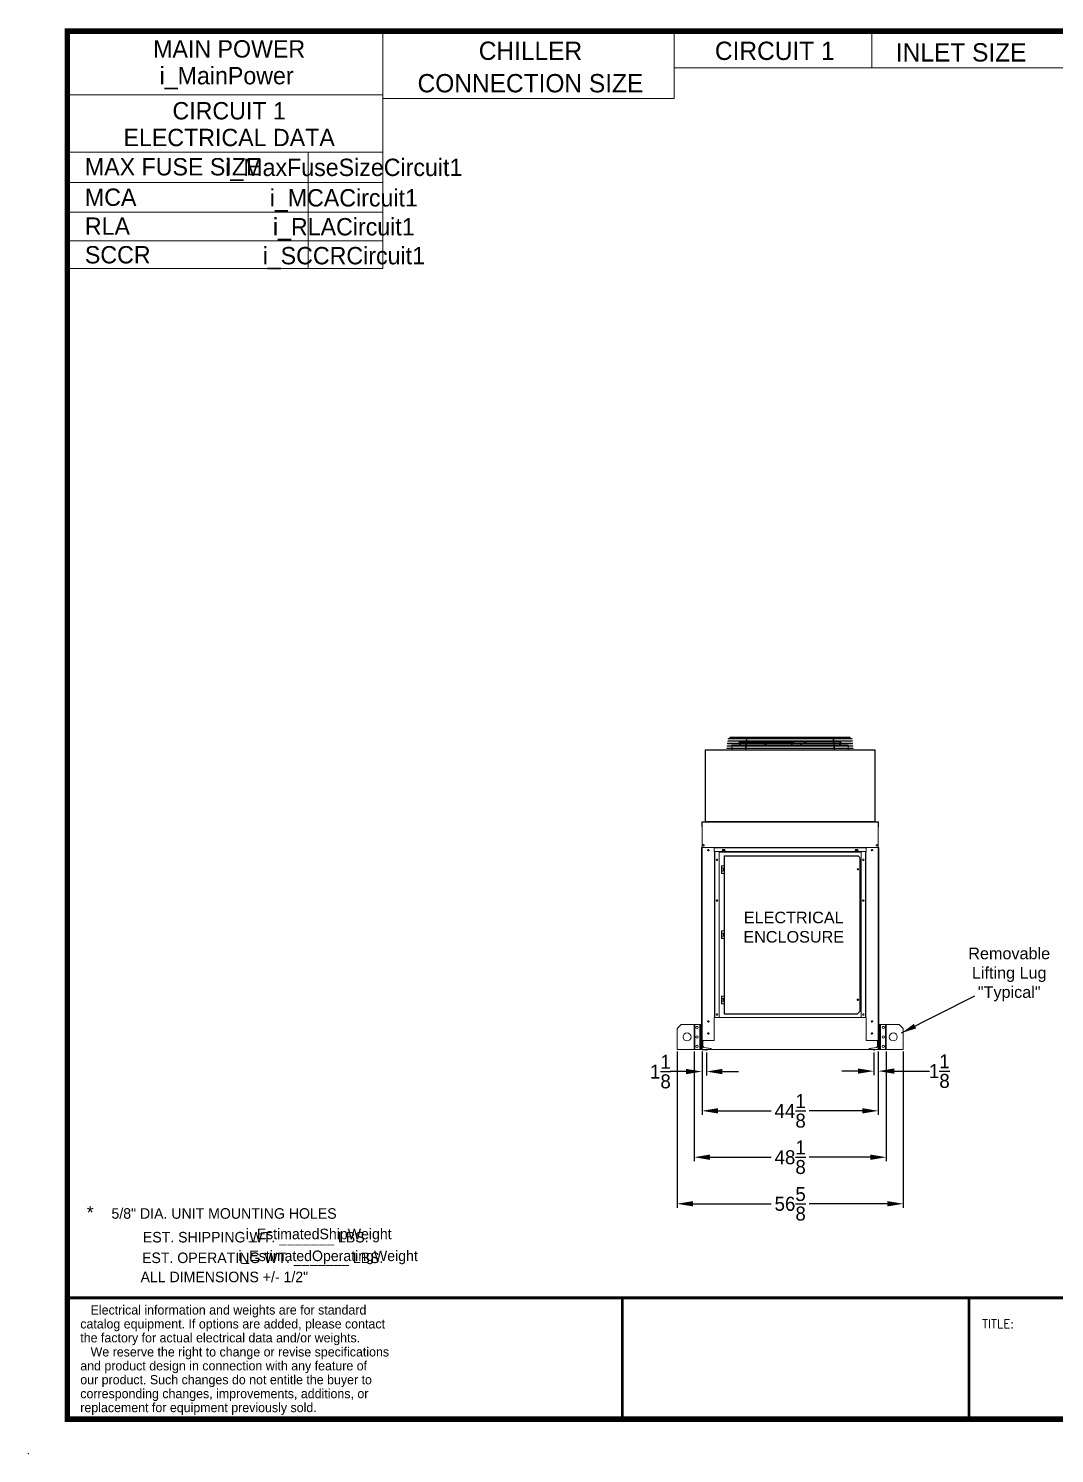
# Model space of a CAD drawing. Header units: inches. Extents: x 1104 to 1677, y 981 to 1342.
# Drawn here: x 1104.5 to 1361.3, y 980.7 to 1337.2 of the extents above; entities that cross this region are included whole.
import ezdxf
from ezdxf.enums import TextEntityAlignment as Align

# ---------------------------------------------------------------- set-up
doc = ezdxf.new("R2010")
doc.units = ezdxf.units.IN
doc.header["$MEASUREMENT"] = 0
doc.header["$PDSIZE"] = -1
doc.layers.get('0').update_dxf_attribs({"color": 1})
doc.styles.add('dimentions', font='ARIAL.TTF')
doc.styles.add('SIMPLEX', font='SIMPLEX')
doc.dimstyles.new('General Dimension', dxfattribs={"dimtxt": 3.5, "dimasz": 4, "dimexe": 1, "dimexo": 0.5, "dimgap": 0.09, "dimtad": 0, "dimtih": 1, "dimtoh": 1, "dimdec": 3, "dimzin": 0, "dimdsep": 46, "dimlunit": 5, "dimtxsty": 'Standard', "dimcen": 0.09, "dimadec": 0, "dimazin": 0, "dimtfac": 1, "dimtdec": 3, "dimtofl": 0, "dimtmove": 0, "dimatfit": 3, "dimfxl": 1, "dimtolj": 1, "dimtzin": 0, "dimarcsym": 0})

# ---------------------------------------------------------------- blocks, each defined once
blk = doc.blocks.new('*D17')
at = {"color": 0, "lineweight": -2}
for p, q in [((1273.04, 1081.26), (1273.04, 1075.23)), ((1274.16, 1080.98), (1274.16, 1075.23)), ((1269.04, 1076.23), (1265.04, 1076.23)), ((1278.16, 1076.23), (1282.16, 1076.23))]:
    blk.add_line(p, q, dxfattribs=at)
at = {"color": 0}
for points in [[(1269.04, 1076.9), (1269.04, 1075.56), (1273.04, 1076.23)], [(1278.16, 1076.9), (1278.16, 1075.56), (1274.16, 1076.23)]]:
    blk.add_solid(points, dxfattribs=at)
at = {"color": 0, "insert": (1262.61, 1076.23), "char_height": 3.5, "attachment_point": 5}
blk.add_mtext('\\A1;1{\\H1.000000x;\\S1/8;}', dxfattribs=at)
blk = doc.blocks.new('*D18')
at = {"color": 0, "lineweight": -2}
for p, q in [((1273.04, 1081.26), (1273.04, 1065.4)), ((1317.16, 1081.26), (1317.16, 1065.4)), ((1277.04, 1066.4), (1290.34, 1066.4)), ((1313.16, 1066.4), (1299.86, 1066.4))]:
    blk.add_line(p, q, dxfattribs=at)
at = {"color": 0}
for points in [[(1277.04, 1067.07), (1277.04, 1065.73), (1273.04, 1066.4)], [(1313.16, 1067.07), (1313.16, 1065.73), (1317.16, 1066.4)]]:
    blk.add_solid(points, dxfattribs=at)
at = {"color": 0, "insert": (1295.1, 1066.4), "char_height": 3.5, "attachment_point": 5}
blk.add_mtext('\\A1;44{\\H1.000000x;\\S1/8;}', dxfattribs=at)
blk = doc.blocks.new('*D19')
at = {"color": 0, "lineweight": -2}
for p, q in [((1316.04, 1080.98), (1316.04, 1075.34)), ((1317.16, 1081.26), (1317.16, 1075.34)), ((1312.04, 1076.34), (1308.04, 1076.34)), ((1321.16, 1076.34), (1330.01, 1076.34))]:
    blk.add_line(p, q, dxfattribs=at)
at = {"color": 0}
for points in [[(1312.04, 1077.01), (1312.04, 1075.68), (1316.04, 1076.34)], [(1321.16, 1077.01), (1321.16, 1075.68), (1317.16, 1076.34)]]:
    blk.add_solid(points, dxfattribs=at)
at = {"color": 0, "insert": (1332.43, 1076.34), "char_height": 3.5, "attachment_point": 5}
blk.add_mtext('\\A1;1{\\H1.000000x;\\S1/8;}', dxfattribs=at)
blk = doc.blocks.new('*D20')
at = {"color": 0, "lineweight": -2}
for p, q in [((1271.04, 1081.26), (1271.04, 1053.8)), ((1319.16, 1081.26), (1319.16, 1053.8)), ((1275.04, 1054.8), (1290.34, 1054.8)), ((1315.16, 1054.8), (1299.86, 1054.8))]:
    blk.add_line(p, q, dxfattribs=at)
at = {"color": 0}
for points in [[(1275.04, 1055.47), (1275.04, 1054.13), (1271.04, 1054.8)], [(1315.16, 1055.47), (1315.16, 1054.13), (1319.16, 1054.8)]]:
    blk.add_solid(points, dxfattribs=at)
at = {"color": 0, "insert": (1295.1, 1054.8), "char_height": 3.5, "attachment_point": 5}
blk.add_mtext('\\A1;48{\\H1.000000x;\\S1/8;}', dxfattribs=at)
blk = doc.blocks.new('*D21')
at = {"color": 0, "lineweight": -2}
for p, q in [((1266.79, 1081.26), (1266.79, 1042.15)), ((1323.41, 1081.26), (1323.41, 1042.15)), ((1270.79, 1043.15), (1290.34, 1043.15)), ((1319.41, 1043.15), (1299.86, 1043.15))]:
    blk.add_line(p, q, dxfattribs=at)
at = {"color": 0}
for points in [[(1270.79, 1043.82), (1270.79, 1042.49), (1266.79, 1043.15)], [(1319.41, 1043.82), (1319.41, 1042.49), (1323.41, 1043.15)]]:
    blk.add_solid(points, dxfattribs=at)
at = {"color": 0, "insert": (1295.1, 1043.15), "char_height": 3.5, "attachment_point": 5}
blk.add_mtext('\\A1;56{\\H1.000000x;\\S5/8;}', dxfattribs=at)

msp = doc.modelspace()

# ---------------------------------------------------------------- linework, layer by layer
at = {"color": 1, "lineweight": 15}
for p, q in [((1193.11747292, 1336.49073864), (1193.11747292, 1277.10243866)), ((1266.04252791, 1327.31174432), (1266.04252791, 1336.49073864)), ((1315.56994857, 1327.31174432), (1315.56994857, 1336.49073864)), ((1408.70130621, 1327.31174432), (1266.04252791, 1327.31174432)), ((1266.04252791, 1327.31174432), (1266.04252791, 1319.67833735)), ((1193.11747292, 1320.59090944), (1114.16245537, 1320.59090944)), ((1193.2460335, 1319.69216326), (1266.04252791, 1319.67833735)), ((1193.11747292, 1306.27335014), (1114.59576823, 1306.27335014)), ((1174.42061588, 1306.27335014), (1174.42061588, 1277.10243866)), ((1114.57349982, 1298.69238613), (1193.11747292, 1298.69238613)), ((1114.39718986, 1291.27375753), (1193.11747292, 1291.27375753)), ((1114.03260211, 1284.0556422), (1193.11747292, 1284.0556422)), ((1114.04485261, 1277.10243866), (1193.11747292, 1277.10243866)), ((1253.06319937, 989.23887864), (1253.06319937, 1019.62341639)), ((1339.87616437, 989.23887864), (1339.87616437, 1019.62341639))]:
    msp.add_line(p, q, dxfattribs=at)
at = {"linetype": 'Continuous', "lineweight": 15}
for p, q in [((1310.60777593, 1158.97576778), (1279.52930871, 1158.97576778)), ((1279.52930871, 1158.87576808), (1310.60777593, 1158.87576808)), ((1310.52517422, 1159.59528531), (1279.61191043, 1159.59528531)), ((1279.61191043, 1159.49528562), (1310.52517422, 1159.49528562)), ((1310.0685428, 1159.92770089), (1280.06854184, 1159.92770089)), ((1280.06854184, 1159.82770119), (1284.39318853, 1159.82770119)), ((1282.79127263, 1158.69076371), (1282.76670566, 1158.60088742)), ((1284.07552862, 1158.69076371), (1282.79127263, 1158.69076371)), ((1290.45871646, 1158.69076371), (1284.20409631, 1158.69076371)), ((1284.39666859, 1159.69971547), (1284.3957405, 1159.69970139)), ((1284.46194037, 1159.82770119), (1305.67514427, 1159.82770119)), ((1290.45871646, 1158.69076371), (1290.49502308, 1158.60088742)), ((1295.76190281, 1158.69076371), (1290.45871646, 1158.69076371)), ((1295.0685423, 1159.82770119), (1295.0685423, 1159.71062734)), ((1295.79820951, 1158.60088742), (1295.76190281, 1158.69076371)), ((1295.76190281, 1158.69076371), (1299.47937081, 1158.69076371)), ((1299.47937081, 1158.69076371), (1305.93298834, 1158.69076371)), ((1305.74041019, 1159.69971547), (1305.74134415, 1159.69970139)), ((1305.74186393, 1159.82770119), (1310.0685428, 1159.82770119)), ((1306.06155602, 1158.69076371), (1307.31690611, 1158.69076371)), ((1273.84988952, 1156.68180089), (1273.80208847, 1156.68180089)), ((1273.80208847, 1138.74815249), (1273.80208847, 1156.68180089)), ((1273.84988952, 1156.65055304), (1273.84988952, 1156.68180089)), ((1273.84988952, 1156.65055304), (1273.84988952, 1138.74815249)), ((1273.89868789, 1156.65055304), (1273.84988952, 1156.65055304)), ((1273.85088919, 1156.73060161), (1273.85088919, 1156.68280056)), ((1273.85088919, 1156.73060161), (1278.00328901, 1156.73060161)), ((1273.85088919, 1156.68280056), (1273.89868789, 1156.68280056)), ((1316.29908789, 1156.69935376), (1273.89868789, 1156.69935376)), ((1273.89868789, 1156.69935376), (1273.89868789, 1156.65055304)), ((1273.89868789, 1138.74815249), (1273.89868789, 1156.65055304)), ((1316.29908789, 1156.65055304), (1273.89868789, 1156.65055304)), ((1278.00328901, 1156.69935376), (1278.00328901, 1156.73060161)), ((1278.00364922, 1156.69935376), (1278.00428868, 1156.73059222)), ((1310.85558342, 1157.11721517), (1279.28150123, 1157.11721517)), ((1279.28150123, 1157.01721547), (1310.85558342, 1157.01721547)), ((1310.77298053, 1157.7367327), (1279.36410411, 1157.7367327)), ((1279.36410411, 1157.63673301), (1310.77298053, 1157.63673301)), ((1310.69037882, 1158.35625024), (1279.44670583, 1158.35625024)), ((1279.44670583, 1158.25625054), (1310.69037882, 1158.25625054)), ((1280.50628868, 1157.90340043), (1284.00129503, 1157.90340043)), ((1284.06705491, 1158.60088742), (1282.76670566, 1158.60088742)), ((1284.12986271, 1157.90340043), (1306.00722193, 1157.90340043)), ((1289.96612279, 1158.60088742), (1284.19562259, 1158.60088742)), ((1295.79820951, 1158.60088742), (1290.49502308, 1158.60088742)), ((1306.13578962, 1157.90340043), (1309.60188889, 1157.90340043)), ((1312.19412891, 1156.69935376), (1312.19348945, 1156.73059222)), ((1316.34688894, 1156.73060161), (1312.19448912, 1156.73060161)), ((1312.19448912, 1156.73060161), (1312.19448912, 1156.69935376)), ((1316.29908789, 1156.65055304), (1316.29908789, 1156.69935376)), ((1316.34688894, 1156.68280056), (1316.29908789, 1156.68280056)), ((1316.29908789, 1138.74815249), (1316.29908789, 1156.65055304)), ((1316.34788861, 1156.65055304), (1316.29908789, 1156.65055304)), ((1316.34688894, 1156.68280056), (1316.34688894, 1156.73060161)), ((1316.39568966, 1156.68180089), (1316.34788861, 1156.68180089)), ((1316.34788861, 1156.65055304), (1316.34788861, 1156.68180089)), ((1316.34788861, 1156.65055304), (1316.34788861, 1138.74815249)), ((1316.39568966, 1138.74815249), (1316.39568966, 1156.68180089)), ((1273.03638937, 1138.6983521), (1272.98858833, 1138.6983521)), ((1272.98858833, 1138.6983521), (1272.98858833, 1137.4971519)), ((1272.98858833, 1137.4971519), (1273.03638937, 1137.4971519)), ((1273.03638937, 1138.6983521), (1273.03638937, 1138.68715159)), ((1273.03638937, 1138.63585171), (1273.03638937, 1138.68715159)), ((1273.03638937, 1138.68715159), (1273.09988944, 1138.68715159)), ((1273.03638937, 1138.63585171), (1273.09888977, 1138.63585171)), ((1273.03638937, 1138.63585171), (1273.03638937, 1132.26285269)), ((1273.03738904, 1138.69935177), (1273.03738904, 1138.74715282)), ((1273.03738904, 1138.74715282), (1273.80108881, 1138.74715282)), ((1273.03738904, 1138.69935177), (1273.09988944, 1138.69935177)), ((1273.09888977, 1138.63585171), (1273.09888977, 1132.26285269)), ((1273.09988944, 1138.63585171), (1273.09888977, 1138.63585171)), ((1273.09988944, 1138.63685138), (1273.09988944, 1138.69935177)), ((1317.09788869, 1138.69935177), (1273.09988944, 1138.69935177)), ((1317.09788869, 1138.63685138), (1273.09988944, 1138.63685138)), ((1273.09988944, 1138.63685138), (1273.09988944, 1138.63585171)), ((1273.09988944, 1138.63585171), (1273.09988944, 1132.26285269)), ((1317.09788869, 1138.63585171), (1273.09988944, 1138.63585171)), ((1273.80108881, 1138.74715282), (1273.80108881, 1138.69935177)), ((1273.84988952, 1138.74815249), (1273.80208847, 1138.74815249)), ((1273.84988952, 1138.74815249), (1273.89868789, 1138.74815249)), ((1273.89768822, 1138.74715282), (1273.89868789, 1138.74715282)), ((1273.89768822, 1138.74715282), (1273.89768822, 1138.69935177)), ((1273.89868789, 1138.74815249), (1273.89868789, 1138.74715282)), ((1316.29908789, 1138.74815249), (1273.89868789, 1138.74815249)), ((1273.89868789, 1138.69935177), (1273.89868789, 1138.74715282)), ((1273.89868789, 1138.74715282), (1316.29908789, 1138.74715282)), ((1273.89868789, 1138.69935177), (1316.29908789, 1138.69935177)), ((1316.29908789, 1138.74715282), (1316.29908789, 1138.74815249)), ((1316.29908789, 1138.74815249), (1316.34788861, 1138.74815249)), ((1316.29908789, 1138.69935177), (1316.29908789, 1138.74715282)), ((1316.34788861, 1138.74815249), (1316.39568966, 1138.74815249)), ((1316.34788861, 1138.69936351), (1316.34788861, 1138.69935177)), ((1316.39668932, 1138.74715282), (1316.39668932, 1138.69935177)), ((1316.39668932, 1138.74715282), (1317.16038909, 1138.74715282)), ((1317.09788869, 1138.69935177), (1317.16038909, 1138.69935177)), ((1317.09788869, 1138.63685138), (1317.09788869, 1138.69935177)), ((1317.16138876, 1138.68715159), (1317.09788869, 1138.68715159)), ((1317.09788869, 1138.63685138), (1317.09788869, 1138.63585171)), ((1317.09888836, 1138.63585171), (1317.09788869, 1138.63585171)), ((1317.09788869, 1138.63585171), (1317.09788869, 1132.26285269)), ((1317.16138876, 1138.63585171), (1317.09888836, 1138.63585171)), ((1317.09888836, 1132.26285269), (1317.09888836, 1138.63585171)), ((1317.16038909, 1138.69935177), (1317.16038909, 1138.74715282)), ((1317.16138876, 1138.6983521), (1317.20918981, 1138.6983521)), ((1317.16138876, 1138.68715159), (1317.16138876, 1138.6983521)), ((1317.16138876, 1138.63585171), (1317.16138876, 1138.68715159)), ((1317.16138876, 1132.26285269), (1317.16138876, 1138.63585171)), ((1317.20918981, 1137.4971519), (1317.16138876, 1137.4971519)), ((1317.20918981, 1137.4971519), (1317.20918981, 1138.6983521)), ((1272.93178791, 1132.26185302), (1272.93178791, 1084.01185318)), ((1272.93178791, 1132.26185302), (1273.03738904, 1132.26185302)), ((1273.03638937, 1132.26285269), (1273.09888977, 1132.26285269)), ((1273.03738904, 1132.26185302), (1273.03738904, 1084.01185318)), ((1273.03738904, 1132.26185302), (1276.08803924, 1132.26185302)), ((1273.09888977, 1132.26285269), (1273.09988944, 1132.26285269)), ((1317.09788869, 1132.26285269), (1273.09988944, 1132.26285269)), ((1273.09988944, 1132.26285269), (1273.09988944, 1132.26185302)), ((1276.08803924, 1132.26185302), (1314.10973889, 1132.26185302)), ((1276.08803924, 1131.26185135), (1276.08803924, 1132.26185302)), ((1314.10973889, 1132.19835295), (1276.08803924, 1132.19835295)), ((1276.16993931, 1131.26185135), (1276.08803924, 1131.26185135)), ((1276.16993931, 1131.26185135), (1276.16993931, 1089.76185225)), ((1276.27553926, 1131.26185135), (1276.16993931, 1131.26185135)), ((1313.92224356, 1131.26185135), (1276.27553457, 1131.26185135)), ((1276.27553926, 1131.26185135), (1276.27553926, 1089.76185225)), ((1276.27653893, 1131.26185135), (1276.27653893, 1089.76185225)), ((1277.2959391, 1131.26185135), (1277.2959391, 1089.76185225)), ((1277.2959391, 1131.12635168), (1312.90183903, 1131.12635168)), ((1278.63013862, 1131.82435258), (1278.25513858, 1131.82435258)), ((1278.25513858, 1131.44935254), (1278.63013862, 1131.44935254)), ((1278.59376219, 1130.21911502), (1278.59376219, 1090.68301476)), ((1278.66946478, 1130.21911502), (1278.66946478, 1090.68301476)), ((1311.94263955, 1131.82435258), (1311.56763951, 1131.82435258)), ((1311.56763951, 1131.44935254), (1311.94263955, 1131.44935254)), ((1312.10262629, 1130.21911502), (1312.54183922, 1129.77990344)), ((1312.90183903, 1131.26185135), (1312.90183903, 1089.76185225)), ((1313.9212392, 1131.26185135), (1313.9212392, 1089.76185225)), ((1313.92223887, 1131.26185135), (1313.92223887, 1089.76185225)), ((1313.92223887, 1131.26185135), (1314.02783882, 1131.26185135)), ((1314.02783882, 1131.26185135), (1314.10973889, 1131.26185135)), ((1314.02783882, 1131.26185135), (1314.02783882, 1089.76185225)), ((1314.10973889, 1131.26185135), (1314.10973889, 1132.26185302)), ((1317.16038909, 1132.26185302), (1314.10973889, 1132.26185302)), ((1317.09788869, 1132.26285269), (1317.09888836, 1132.26285269)), ((1317.09788869, 1132.26285269), (1317.09788869, 1132.26185302)), ((1317.16138876, 1132.26285269), (1317.09888836, 1132.26285269)), ((1317.16038909, 1132.26185302), (1317.16038909, 1084.01185318)), ((1317.26599022, 1132.26185302), (1317.16038909, 1132.26185302)), ((1317.26599022, 1132.26185302), (1317.26599022, 1084.01185318)), ((1277.8687632, 1127.09981388), (1277.8687632, 1127.72981385)), ((1277.8687632, 1127.72981385), (1277.993764, 1127.72981385)), ((1277.993764, 1127.09981388), (1277.8687632, 1127.09981388)), ((1277.8687632, 1126.44856508), (1277.8687632, 1127.07856506)), ((1277.8687632, 1127.07856506), (1277.993764, 1127.07856506)), ((1277.993764, 1127.72981385), (1277.993764, 1127.09981388)), ((1277.993764, 1127.72981385), (1278.59376219, 1127.72981385)), ((1277.993764, 1127.09981388), (1278.59376219, 1127.09981388)), ((1277.993764, 1127.07856506), (1277.993764, 1126.44856508)), ((1277.993764, 1127.07856506), (1278.37376473, 1127.07856506)), ((1278.37376473, 1126.44856508), (1278.37376473, 1127.07856506)), ((1278.37376473, 1127.07856506), (1278.49876552, 1127.07856506)), ((1278.49876552, 1127.07856506), (1278.49876552, 1126.44856508)), ((1312.07308924, 1126.9806018), (1312.01058921, 1126.9806018)), ((1312.01058921, 1126.66810216), (1312.07308924, 1126.66810216)), ((1312.54183922, 1129.44980165), (1312.54183922, 1129.77990344)), ((1277.993764, 1126.44856508), (1277.8687632, 1126.44856508)), ((1277.8687632, 1125.79731394), (1277.8687632, 1126.42731391)), ((1277.8687632, 1126.42731391), (1277.993764, 1126.42731391)), ((1277.993764, 1125.79731394), (1277.8687632, 1125.79731394)), ((1278.37376473, 1126.44856508), (1277.993764, 1126.44856508)), ((1277.993764, 1126.42731391), (1277.993764, 1125.79731394)), ((1277.993764, 1126.42731391), (1278.59376219, 1126.42731391)), ((1277.993764, 1125.79731394), (1278.59376219, 1125.79731394)), ((1278.49876552, 1126.44856508), (1278.37376473, 1126.44856508)), ((1277.8687632, 1110.7873156), (1277.8687632, 1111.41731558)), ((1277.8687632, 1111.41731558), (1277.993764, 1111.41731558)), ((1277.993764, 1110.7873156), (1277.8687632, 1110.7873156)), ((1277.8687632, 1110.13606446), (1277.8687632, 1110.76606443)), ((1277.8687632, 1110.76606443), (1277.993764, 1110.76606443)), ((1277.993764, 1110.13606446), (1277.8687632, 1110.13606446)), ((1277.8687632, 1109.48481566), (1277.8687632, 1110.11481564)), ((1277.8687632, 1110.11481564), (1277.993764, 1110.11481564)), ((1277.993764, 1109.48481566), (1277.8687632, 1109.48481566)), ((1277.993764, 1111.41731558), (1277.993764, 1110.7873156)), ((1277.993764, 1111.41731558), (1278.59376219, 1111.41731558)), ((1277.993764, 1110.7873156), (1278.59376219, 1110.7873156)), ((1277.993764, 1110.76606443), (1277.993764, 1110.13606446)), ((1277.993764, 1110.76606443), (1278.37376473, 1110.76606443)), ((1278.37376473, 1110.13606446), (1277.993764, 1110.13606446)), ((1277.993764, 1110.11481564), (1277.993764, 1109.48481566)), ((1277.993764, 1110.11481564), (1278.59376219, 1110.11481564)), ((1277.993764, 1109.48481566), (1278.59376219, 1109.48481566)), ((1278.37376473, 1110.13606446), (1278.37376473, 1110.76606443)), ((1278.37376473, 1110.76606443), (1278.49876552, 1110.76606443)), ((1278.49876552, 1110.13606446), (1278.37376473, 1110.13606446)), ((1278.49876552, 1110.76606443), (1278.49876552, 1110.13606446)), ((1277.8687632, 1094.47481469), (1277.8687632, 1095.10481495)), ((1277.8687632, 1095.10481495), (1277.993764, 1095.10481495)), ((1277.993764, 1095.10481495), (1277.993764, 1094.47481469)), ((1277.993764, 1095.10481495), (1278.59376219, 1095.10481495)), ((1277.993764, 1094.47481469), (1277.8687632, 1094.47481469)), ((1277.8687632, 1093.82356472), (1277.8687632, 1094.45356469)), ((1277.8687632, 1094.45356469), (1277.993764, 1094.45356469)), ((1277.993764, 1093.82356472), (1277.8687632, 1093.82356472)), ((1277.8687632, 1093.17231475), (1277.8687632, 1093.80231472)), ((1277.8687632, 1093.80231472), (1277.993764, 1093.80231472)), ((1277.993764, 1093.17231475), (1277.8687632, 1093.17231475)), ((1277.993764, 1094.47481469), (1278.59376219, 1094.47481469)), ((1277.993764, 1094.45356469), (1277.993764, 1093.82356472)), ((1277.993764, 1094.45356469), (1278.37376473, 1094.45356469)), ((1278.37376473, 1093.82356472), (1277.993764, 1093.82356472)), ((1277.993764, 1093.80231472), (1277.993764, 1093.17231475)), ((1277.993764, 1093.80231472), (1278.59376219, 1093.80231472)), ((1277.993764, 1093.17231475), (1278.59376219, 1093.17231475)), ((1278.37376473, 1093.82356472), (1278.37376473, 1094.45356469)), ((1278.37376473, 1094.45356469), (1278.49876552, 1094.45356469)), ((1278.49876552, 1093.82356472), (1278.37376473, 1093.82356472)), ((1278.49876552, 1094.45356469), (1278.49876552, 1093.82356472)), ((1312.54183922, 1091.24380162), (1311.98105227, 1090.68301476)), ((1312.07308924, 1094.35560173), (1312.01058921, 1094.35560173)), ((1312.01058921, 1094.04310179), (1312.07308924, 1094.04310179)), ((1267.78638879, 1088.01185284), (1266.78638947, 1087.01185234)), ((1267.78638879, 1088.01185284), (1271.03638837, 1088.01185284)), ((1271.03638837, 1088.01185284), (1271.03638837, 1081.76185293)), ((1271.03638837, 1088.01185284), (1271.22388956, 1088.01185284)), ((1271.22388956, 1088.01185284), (1271.22388956, 1081.76185293)), ((1271.22388956, 1088.01185284), (1272.47388814, 1088.01185284)), ((1272.47388814, 1088.01185284), (1272.47388814, 1081.76185293)), ((1272.47388814, 1088.01185284), (1272.66138933, 1088.01185284)), ((1272.66138933, 1088.01185284), (1272.66138933, 1081.76185293)), ((1272.66138933, 1088.01185284), (1272.84888818, 1088.01185284)), ((1272.84888818, 1088.01185284), (1272.84888818, 1081.76185293)), ((1272.84888818, 1088.01185284), (1272.93178791, 1088.01185284)), ((1276.08803924, 1084.01185318), (1276.08803924, 1089.76185225)), ((1276.08803924, 1089.76185225), (1276.16993931, 1089.76185225)), ((1276.16993931, 1089.76185225), (1276.27553926, 1089.76185225)), ((1313.92224356, 1089.76185225), (1276.27553457, 1089.76185225)), ((1314.02783882, 1089.76185225), (1313.92223887, 1089.76185225)), ((1314.10973889, 1089.76185225), (1314.02783882, 1089.76185225)), ((1314.10973889, 1084.01185318), (1314.10973889, 1089.76185225)), ((1317.34888995, 1088.01185284), (1317.26599022, 1088.01185284)), ((1317.34888995, 1081.76185293), (1317.34888995, 1088.01185284)), ((1317.5363888, 1088.01185284), (1317.34888995, 1088.01185284)), ((1317.5363888, 1081.76185293), (1317.5363888, 1088.01185284)), ((1317.72388999, 1088.01185284), (1317.5363888, 1088.01185284)), ((1317.72388999, 1081.76185293), (1317.72388999, 1088.01185284)), ((1318.97388857, 1088.01185284), (1317.72388999, 1088.01185284)), ((1318.97388857, 1081.76185293), (1318.97388857, 1088.01185284)), ((1319.16138976, 1088.01185284), (1318.97388857, 1088.01185284)), ((1319.16138976, 1081.76185293), (1319.16138976, 1088.01185284)), ((1322.41138934, 1088.01185284), (1319.16138976, 1088.01185284)), ((1322.41138934, 1088.01185284), (1323.41138866, 1087.01185234)), ((1266.78638947, 1081.76185293), (1266.78638947, 1087.01185234)), ((1272.93178791, 1084.01185318), (1273.03738904, 1084.01185318)), ((1273.03638937, 1084.01185318), (1273.03638937, 1081.76185293)), ((1273.03738904, 1084.01185318), (1276.08803924, 1084.01185318)), ((1273.25638918, 1082.59294349), (1273.25638918, 1084.01185318)), ((1273.25638918, 1082.59294349), (1273.25638918, 1084.01185318)), ((1317.16038909, 1084.01185318), (1314.10973889, 1084.01185318)), ((1316.94138895, 1084.01185318), (1316.94138895, 1082.59294349)), ((1316.94138895, 1084.01185318), (1316.94138895, 1082.59294349)), ((1317.26599022, 1084.01185318), (1317.16038909, 1084.01185318)), ((1317.16138876, 1081.76185293), (1317.16138876, 1084.01185318)), ((1323.41138866, 1081.76185293), (1323.41138866, 1087.01185234)), ((1271.03638837, 1081.76185293), (1266.78638947, 1081.76185293)), ((1271.03638837, 1081.76185293), (1271.22388956, 1081.76185293)), ((1271.22388956, 1081.76185293), (1272.47388814, 1081.76185293)), ((1272.47388814, 1081.76185293), (1272.66138933, 1081.76185293)), ((1272.66138933, 1081.76185293), (1272.84888818, 1081.76185293)), ((1272.84888818, 1081.76185293), (1273.03638937, 1081.76185293)), ((1273.03638937, 1081.76185293), (1275.29638865, 1081.76185293)), ((1273.52377702, 1082.27729701), (1273.25638918, 1082.59294349)), ((1275.18776271, 1081.99994533), (1273.52377702, 1082.27729701)), ((1275.29638865, 1081.98184101), (1273.52377702, 1082.27729701)), ((1275.29638865, 1081.76185293), (1275.29638865, 1081.98184101)), ((1275.29638865, 1081.76185293), (1275.29638865, 1081.87171556)), ((1314.90138948, 1081.76185293), (1275.29638865, 1081.76185293)), ((1316.67400111, 1082.27729701), (1314.90138948, 1081.98184101)), ((1314.90138948, 1081.98184101), (1314.90138948, 1081.76185293)), ((1314.90138948, 1081.87171556), (1314.90138948, 1081.76185293)), ((1314.90138948, 1081.76185293), (1317.16138876, 1081.76185293)), ((1316.67400111, 1082.27729701), (1315.01001542, 1081.99994533)), ((1316.94138895, 1082.59294349), (1316.67400111, 1082.27729701)), ((1317.34888995, 1081.76185293), (1317.16138876, 1081.76185293)), ((1317.5363888, 1081.76185293), (1317.34888995, 1081.76185293)), ((1317.72388999, 1081.76185293), (1317.5363888, 1081.76185293)), ((1318.97388857, 1081.76185293), (1317.72388999, 1081.76185293)), ((1319.16138976, 1081.76185293), (1318.97388857, 1081.76185293)), ((1319.16138976, 1081.76185293), (1323.41138866, 1081.76185293))]:
    msp.add_line(p, q, dxfattribs=at)
for p, q in [((1278.59376219, 1130.21911502), (1312.10262629, 1130.21911502)), ((1312.54183922, 1129.44980165), (1312.54183922, 1091.24380162)), ((1341.19605866, 1095.05869797), (1322.90301082, 1085.82438371)), ((1278.59376219, 1090.68301476), (1311.98105227, 1090.68301476)), ((1273.03638937, 1081.76185293), (1274.16138937, 1081.76185293)), ((1274.16138937, 1081.76185293), (1274.16138937, 1081.4787321)), ((1316.03638876, 1081.76185293), (1316.03638876, 1081.4787321))]:
    msp.add_line(p, q)
at = {"color": 1, "const_width": 1.38900744}
msp.add_lwpolyline([(1114.16245537, 989.23887864), (1669.76543137, 989.23887864), (1669.76543137, 1336.49073864), (1114.16245537, 1336.49073864), (1114.16245537, 989.23887864)], dxfattribs=at)
at = {"linetype": 'Continuous', "lineweight": 15, "flags": 128}
for points in [[(1282.33034452, 1158.5160517), (1282.33926175, 1158.53961196), (1282.36618943, 1158.57788096), (1282.40699984, 1158.61128303), (1282.46108285, 1158.63932068), (1282.52763002, 1158.66157151), (1282.60564757, 1158.67770701), (1282.69396805, 1158.6874878), (1282.79127263, 1158.69076371)], [(1289.34622363, 1158.35625024), (1289.4408548, 1158.40165302), (1289.55159507, 1158.45083859), (1289.66476821, 1158.49705331), (1289.77868231, 1158.53961196), (1289.8916337, 1158.57788096), (1290.00193515, 1158.61128303), (1290.10793725, 1158.63932068), (1290.20805575, 1158.66157151), (1290.30079407, 1158.67770701), (1290.38476592, 1158.6874878), (1290.45871646, 1158.69076371)], [(1295.76190281, 1158.69076371), (1295.82472639, 1158.6874878), (1295.87548405, 1158.67770701), (1295.91341704, 1158.66157151), (1295.93795835, 1158.63932068), (1295.94471366, 1158.62693981)], [(1307.73718691, 1158.35625024), (1307.76344815, 1158.40165302), (1307.77972679, 1158.45083859), (1307.78155834, 1158.49705331), (1307.76891699, 1158.53961196), (1307.7419893, 1158.57788096), (1307.7011789, 1158.61128303), (1307.64709589, 1158.63932068), (1307.58054754, 1158.66157151), (1307.50253116, 1158.67770701), (1307.41420952, 1158.6874878), (1307.31690611, 1158.69076371)], [(1282.76670566, 1158.60088742), (1282.66940108, 1158.59761151), (1282.58108061, 1158.58783071), (1282.50306305, 1158.57169053), (1282.43651588, 1158.54943969), (1282.38243287, 1158.52140204), (1282.34162247, 1158.48799997), (1282.31469478, 1158.44973567), (1282.30205226, 1158.40717232), (1282.30388498, 1158.3609576), (1282.30484593, 1158.35625024)], [(1290.49502308, 1158.60088742), (1290.42107254, 1158.59761151), (1290.33710069, 1158.58783071), (1290.24436237, 1158.57169053), (1290.14424388, 1158.54943969), (1290.03824177, 1158.52140204), (1289.92794061, 1158.48799997), (1289.81498893, 1158.44973567), (1289.70107483, 1158.40717232), (1289.58790228, 1158.3609576), (1289.57689771, 1158.35625024)], [(1295.88550025, 1158.35625024), (1295.89048458, 1158.3609576), (1295.93427339, 1158.40717232), (1295.96490151, 1158.44973567), (1295.98191112, 1158.48799997), (1295.98504792, 1158.52140204), (1295.97426504, 1158.54943969), (1295.94972374, 1158.57169053), (1295.91179075, 1158.58783071), (1295.86103308, 1158.59761151), (1295.79820951, 1158.60088742)]]:
    msp.add_lwpolyline(points, dxfattribs=at)
at = {"color": 1, "lineweight": 15, "const_width": 0.69450372}
for points in [[(1253.88433145, 1019.62341639), (1114.16245537, 1019.62341639)], [(1669.76543137, 1019.62341639), (1253.06319937, 1019.62341639), (1253.06319937, 989.23887864)], [(1339.87616437, 1019.62341639), (1339.87616437, 989.23887864)]]:
    msp.add_lwpolyline(points, dxfattribs=at)
at = {"linetype": 'Continuous', "lineweight": 15}
for centre, radius in [((1273.41138906, 1132.82435252), 0.1875), ((1274.61928906, 1131.63685252), 0.1875), ((1278.61928906, 1131.63685252), 0.1875), ((1311.57848906, 1131.63685252), 0.1875), ((1315.57848906, 1131.63685252), 0.1875), ((1316.78638906, 1132.82435252), 0.1875), ((1276.79593906, 1129.19935252), 0.1875), ((1312.04183921, 1126.82435166), 0.15625), ((1313.40183906, 1129.19935252), 0.1875), ((1276.79593906, 1119.01185252), 0.1875), ((1313.40183906, 1119.01185252), 0.1875), ((1312.04183921, 1094.19935166), 0.15625), ((1271.78638906, 1087.26185252), 0.28125), ((1274.61928906, 1088.76185252), 0.1875), ((1276.79593906, 1090.51185252), 0.1875), ((1313.40183906, 1090.51185252), 0.1875), ((1315.57848906, 1088.76185252), 0.1875), ((1318.41138906, 1087.26185252), 0.28125), ((1269.28638906, 1084.88685252), 1), ((1271.78638906, 1084.88685252), 0.28125), ((1274.61928906, 1085.76185252), 0.1875), ((1315.57848906, 1085.76185252), 0.1875), ((1318.41138906, 1084.88685252), 0.28125), ((1320.91138906, 1084.88685252), 1), ((1271.78638906, 1082.51185252), 0.28125), ((1318.41138906, 1082.51185252), 0.28125)]:
    msp.add_circle(centre, radius, dxfattribs=at)
for centre, radius, start, end in [((1279.52930863, 1158.92576653), 0.05, 90, 270), ((1279.61191096, 1159.54528397), 0.05, 90, 270), ((1280.0685423, 1159.87770252), 0.05, 90, 270), ((1284.37729883, 1159.76357309), 0.06673068, 286.8739841699, 73.9454134525), ((1299.52430308, 1156.2507008), 2.44047658, 91.0549476744, 120.3719177952), ((1305.75978771, 1159.76357236), 0.06673224, 106.0569467021, 253.1194537808), ((1310.0685423, 1159.87770252), 0.05, 270, 90), ((1310.52517364, 1159.54528397), 0.05, 270, 90), ((1310.60777597, 1158.92576653), 0.05, 270, 90), ((1273.85088906, 1156.68180252), 0.0488, 90, 180.0000000401), ((1273.85088906, 1156.68180252), 0.001, 90, 179.9999999739), ((1273.89868906, 1156.63400252), 0.0488, 90, 160.1755530666), ((1278.00328906, 1156.68180251), 0.04880001, 88.825824043, 90), ((1278.00328906, 1156.68180251), 0.04880001, 21.0775469691, 88.825824043), ((1279.28150166, 1157.06721422), 0.05, 90, 270), ((1279.36410398, 1157.68673166), 0.05, 90, 270), ((1279.44670631, 1158.30624909), 0.05, 90, 270), ((1286.70951398, 1161.40060158), 5.372241, 215.8239019925, 220.6152451981), ((1306.69663318, 1123.75419382), 38.70835604, 116.9586975147, 118.0889178621), ((1306.94586021, 1123.25453048), 39.17015513, 116.6732139976, 117.8009536461), ((1283.57668324, 1175.41583423), 21.04508263, 303.6809049879, 305.3757798783), ((1306.03978918, 1146.03029168), 14.55944393, 122.8886922986, 125.3639700154), ((1303.19982762, 1161.63191742), 5.59668024, 318.2254296482, 322.9037908418), ((1303.39498123, 1161.40350226), 5.37692544, 319.3868431537, 324.1740096558), ((1307.6594316, 1158.38929695), 0.14764703, 347.0663587866, 14.4622840763), ((1310.69037829, 1158.30624909), 0.05, 270, 90), ((1310.77298062, 1157.68673166), 0.05, 270, 90), ((1310.85558294, 1157.06721422), 0.05, 270, 90), ((1312.19448906, 1156.68180251), 0.0488, 91.174175957, 158.9224530309), ((1312.19448906, 1156.68180251), 0.04880001, 90, 91.174175957), ((1316.29908906, 1156.63400252), 0.0488, 19.8244469334, 90), ((1316.34688906, 1156.68180252), 0.0488, 359.9999999599, 90), ((1316.34688906, 1156.68180252), 0.001, 0, 90), ((1273.03738906, 1138.69835252), 0.0488, 90, 180), ((1273.03738906, 1137.49715252), 0.0488, 180, 268.8258239722), ((1273.03738906, 1138.69835252), 0.001, 90, 180), ((1273.80108906, 1138.74815252), 0.001, 270, 359.9999999984), ((1273.80108906, 1138.74815252), 0.0488, 270, 359.9999999998), ((1273.84888906, 1138.74815252), 0.0488, 270, 0), ((1316.34888906, 1138.74815252), 0.0488, 180, 270), ((1316.39668906, 1138.74815252), 0.0488, 180, 270), ((1316.39668906, 1138.74815252), 0.001, 180, 270), ((1317.16038906, 1138.69835252), 0.0488, 0, 90), ((1317.16038906, 1138.69835252), 0.001, 0, 90), ((1317.16038906, 1137.49715252), 0.0488, 271.1741760278, 0), ((1273.41138906, 1132.81215252), 0.1875, 1.8623733244, 178.1376973134), ((1278.25513906, 1131.63685252), 0.1875, 90, 270), ((1278.63013906, 1131.63685252), 0.1875, 270, 90), ((1311.56763906, 1131.63685252), 0.1875, 90, 270), ((1311.94263906, 1131.63685252), 0.1875, 270, 90), ((1316.78638906, 1132.81215252), 0.1875, 1.8686977111, 178.1314478296), ((1312.07308921, 1126.82435166), 0.15625, 270, 90), ((1312.01058921, 1094.19935166), 0.15625, 90, 270), ((1312.07308921, 1094.19935166), 0.15625, 270, 90), ((1273.57638906, 1082.59294233), 0.32, 179.9999999998, 260.537), ((1275.16638906, 1081.87171491), 0.13, 0, 80.537), ((1315.03138906, 1081.87171491), 0.13, 99.463, 179.9999999998), ((1316.62138906, 1082.59294233), 0.32, 279.463, 0)]:
    msp.add_arc(centre, radius, start, end, dxfattribs=at)
for points in [[(1284.09297002, 1158.87576808), (1284.04398979, 1158.35625024)], [(1284.15137905, 1159.49528562), (1284.10239882, 1158.97576778)], [(1284.17255747, 1158.35625024), (1284.22153771, 1158.87576808)], [(1284.23096651, 1158.97576778), (1284.27994674, 1159.49528562)], [(1284.46194037, 1159.82770119), (1284.3957405, 1159.82770119)], [(1284.3957405, 1159.69970139), (1295.03277653, 1159.69970139)], [(1295.03277653, 1159.69970139), (1295.03307024, 1159.69970139)], [(1295.10394336, 1159.69970139), (1295.10398982, 1159.69970139)], [(1295.10398982, 1159.69970139), (1305.74134415, 1159.69970139)], [(1305.74134415, 1159.82770119), (1305.67514427, 1159.82770119)], [(1305.85713791, 1159.49528562), (1305.90611814, 1158.97576778)], [(1305.91554694, 1158.87576808), (1305.96452717, 1158.35625024)], [(1306.03468583, 1158.97576778), (1305.98570559, 1159.49528562)], [(1306.09309486, 1158.35625024), (1306.04411463, 1158.87576808)], [(1280.50628868, 1157.90340043), (1280.50628868, 1157.7367327)], [(1280.50628868, 1157.63673301), (1280.50628868, 1157.11721517)], [(1280.50628868, 1157.01721547), (1280.50628868, 1156.69935376)], [(1282.33034452, 1158.5160517), (1282.30577872, 1158.42617071)], [(1283.9177441, 1157.01721547), (1283.88777634, 1156.69935376)], [(1283.97615313, 1157.63673301), (1283.9271729, 1157.11721517)], [(1284.03456216, 1158.25625054), (1283.98558075, 1157.7367327)], [(1284.01634403, 1156.69935376), (1284.04631179, 1157.01721547)], [(1284.05574058, 1157.11721517), (1284.10472082, 1157.63673301)], [(1284.11414844, 1157.7367327), (1284.16312985, 1158.25625054)], [(1295.98102043, 1158.53705882), (1295.94471366, 1158.62693981)], [(1305.9739548, 1158.25625054), (1306.0229362, 1157.7367327)], [(1306.03236383, 1157.63673301), (1306.08134406, 1157.11721517)], [(1306.09077286, 1157.01721547), (1306.12074062, 1156.69935376)], [(1306.15150389, 1157.7367327), (1306.10252248, 1158.25625054)], [(1306.20991175, 1157.11721517), (1306.16093152, 1157.63673301)], [(1306.24930831, 1156.69935376), (1306.21934055, 1157.01721547)], [(1307.80240002, 1158.42617071), (1307.77783305, 1158.5160517)], [(1309.60188889, 1157.7367327), (1309.60188889, 1157.90340043)], [(1309.60188889, 1157.11721517), (1309.60188889, 1157.63673301)], [(1309.60188889, 1156.69935376), (1309.60188889, 1157.01721547)], [(1278.02626496, 1127.09981388), (1278.02626496, 1127.07856506)], [(1278.34126377, 1127.07856506), (1278.34126377, 1127.09981388)], [(1278.02626496, 1126.44856508), (1278.02626496, 1126.42731391)], [(1278.34126377, 1126.42731391), (1278.34126377, 1126.44856508)], [(1278.02626496, 1110.7873156), (1278.02626496, 1110.76606443)], [(1278.02626496, 1110.13606446), (1278.02626496, 1110.11481564)], [(1278.34126377, 1110.76606443), (1278.34126377, 1110.7873156)], [(1278.34126377, 1110.11481564), (1278.34126377, 1110.13606446)], [(1278.02626496, 1094.47481469), (1278.02626496, 1094.45356469)], [(1278.02626496, 1093.82356472), (1278.02626496, 1093.80231472)], [(1278.34126377, 1094.45356469), (1278.34126377, 1094.47481469)], [(1278.34126377, 1093.80231472), (1278.34126377, 1093.82356472)]]:
    msp.add_open_spline(points, degree=1, dxfattribs=at)
for points, knots in [([(1284.3957405, 1159.82770119), (1284.38536304, 1159.82719328), (1284.35891447, 1159.82589881), (1284.31755093, 1159.8130556), (1284.27429932, 1159.78794665), (1284.235977, 1159.75240892), (1284.20345469, 1159.70743449), (1284.17874433, 1159.65491207), (1284.16633928, 1159.61484036), (1284.16308213, 1159.5952947), (1284.16308057, 1159.59528531)], [0, 0, 0, 0, 0.0939180409, 0.239364784, 0.3851785304, 0.5339460311, 0.6866271428, 0.8424317945, 0.9999243302, 1, 1, 1, 1]), ([(1284.29586517, 1159.59528531), (1284.29690441, 1159.5993993), (1284.30162449, 1159.61808441), (1284.3164728, 1159.6454411), (1284.33823137, 1159.67397097), (1284.36195223, 1159.69174974), (1284.38084634, 1159.6988547), (1284.39183426, 1159.69947933), (1284.3957405, 1159.69970139)], [0, 0, 0, 0, 0.05797861881, 0.26333051692, 0.46712079199, 0.67168450264, 0.88328282195, 1, 1, 1, 1]), ([(1295.0685423, 1159.71062734), (1295.06852467, 1159.71061952), (1295.06227137, 1159.70784614), (1295.05160379, 1159.70295911), (1295.03950778, 1159.69999985), (1295.03439615, 1159.6997732), (1295.03277653, 1159.69970139)], [0, 0, 0, 0, 0.0013990882, 0.4960730625, 0.8403302153, 1, 1, 1, 1]), ([(1295.0685423, 1159.71062734), (1295.07023696, 1159.70983059), (1295.07699538, 1159.70665308), (1295.08805225, 1159.70236197), (1295.09874323, 1159.69959151), (1295.10290229, 1159.69996195), (1295.10398149, 1159.70005808)], [0, 0, 0, 0, 0.1355101204, 0.5404244365, 0.8807479933, 1, 1, 1, 1]), ([(1305.97338808, 1159.59528531), (1305.96941, 1159.61260537), (1305.96075021, 1159.65030899), (1305.93626321, 1159.70273375), (1305.90289879, 1159.75080939), (1305.86175425, 1159.78908457), (1305.81504015, 1159.81527841), (1305.77372807, 1159.82649024), (1305.74908986, 1159.82741155), (1305.74134415, 1159.82770119)], [0, 0, 0, 0, 0.1362878547, 0.2966817589, 0.457952812, 0.6187487446, 0.7767443341, 0.9298133305, 1, 1, 1, 1]), ([(1305.74134415, 1159.69970139), (1305.74469397, 1159.69953559), (1305.75536738, 1159.69900733), (1305.77367439, 1159.69255385), (1305.79791946, 1159.67495306), (1305.82019256, 1159.64625047), (1305.83549533, 1159.61811653), (1305.84022307, 1159.59928658), (1305.84122769, 1159.59528531)], [0, 0, 0, 0, 0.10009791206, 0.31893796027, 0.51977026539, 0.73474567256, 0.94363490224, 1, 1, 1, 1])]:
    msp.add_open_spline(points, degree=3, knots=knots, dxfattribs=at)
at = {"color": 1, "lineweight": 15}
msp.add_point((1104.45119596, 980.67395637), dxfattribs=at)
msp.add_solid([(1326.62981143, 1087.03574456), (1322.97666623, 1085.87823424), (1326.05693537, 1088.15798029)])

# ---------------------------------------------------------------- texts
for s, height, p in [('MAIN POWER', 4.34064825, (1154.67469137, 1329.91125756)), ('CHILLER', 4.581795375, (1230.08905197, 1329.32713306)), ('CIRCUIT 1', 4.581795375, (1291.23739371, 1329.31648343)), ('i_MainPower', 4.34064825, (1154.04091302, 1323.22062487)), ('CONNECTION SIZE', 4.581795375, (1230.08905197, 1321.21080986)), ('CIRCUIT 1', 4.34064825, (1154.67469137, 1314.43836693)), ('ELECTRICAL DATA', 4.34064825, (1154.67469137, 1307.74773424)), ('i_MaxFuseSizeCircuit1', 4.34064825, (1183.37348242, 1300.27743319)), ('i_MCACircuit1', 4.34064825, (1183.37348242, 1292.65376514)), ('i_RLACircuit1', 4.34064825, (1183.37348242, 1285.41935139)), ('i_SCCRCircuit1', 4.34064825, (1183.37348242, 1278.18493764)), ('*', 3.24792341, (1119.89842437, 1039.36128828)), ('EST. SHIPPING WT. _______ LBS.', 2.639114136, (1161.32907592, 1033.47642738)), ('i_EstimatedShipWeight', 2.6421429331, (1177.0851072, 1034.28817117)), ('EST. OPERATING WT. _______ LBS.', 2.639114136, (1163.08147669, 1028.31414687)), ('i_EstimatedOperatingWeight', 2.639114136, (1179.43914707, 1028.81182272)), ('ALL DIMENSIONS +/- 1/2"', 2.639114136, (1153.47181203, 1023.52461051))]:
    msp.add_text(s, height=height, dxfattribs=at).set_placement(p, align=Align.CENTER)
msp.add_text('INLET SIZE', height=4.581795375, dxfattribs=at).set_placement((1321.56038299, 1327.54906437), align=Align.BOTTOM_LEFT)
for s, height, p in [('MAX FUSE SIZE', 4.34064825, (1118.56835851, 1300.42380961)), ('MCA', 4.34064825, (1118.56835851, 1292.80014156)), ('RLA', 4.34064825, (1118.56835851, 1285.56572781)), ('SCCR', 4.34064825, (1118.56835851, 1278.40665088)), ('5/8" DIA. UNIT MOUNTING HOLES', 2.639114136, (1125.22394061, 1039.40699252)), ('   Electrical information and weights are for standard', 2.3211390261, (1117.41671376, 1015.43571086)), ('catalog equipment. If options are added, please contact', 2.3211390261, (1117.41671376, 1011.95400232)), ('the factory for actual electrical data and/or weights.', 2.3211390261, (1117.41671376, 1008.47229378)), ('   We reserve the right to change or revise specifications', 2.3211390261, (1117.41671376, 1004.94667853)), ('and product design in connection with any feature of', 2.3211390261, (1117.41671376, 1001.46496999)), ('our product. Such changes do not entitle the buyer to', 2.3211390261, (1117.41671376, 997.98326145)), ('corresponding changes, improvements, additions, or ', 2.3211390261, (1117.41671376, 994.50155291)), ('replacement for equipment previously sold.', 2.3211390261, (1117.41671376, 991.01984437))]:
    msp.add_text(s, height=height, dxfattribs=at).set_placement(p)
at = {"color": 1, "lineweight": 15, "style": 'SIMPLEX'}
msp.add_text('TITLE:', height=2.170324125, dxfattribs=at).set_placement((1343.13165056, 1012.02728195))
at = {"lineweight": 15, "char_height": 2.9, "attachment_point": 5, "style": 'dimentions'}
for s, insert in [('ELECTRICAL\\PENCLOSURE', (1295.98894328, 1112.33804757)), ('Removable\\PLifting Lug \\P"Typical"', (1349.92198981, 1100.51744526))]:
    msp.add_mtext(s, dxfattribs=dict(at, insert=insert))

# ---------------------------------------------------------------- dimensions: what is measured, and where the dimension line sits
for base, p1, p2, picture, middle in [((1273.03638937, 1076.22925743), (1274.16138937, 1081.4787321), (1273.03638937, 1081.76185293), '*D17', (1262.61305604, 1076.22925743)), ((1323.41138866, 1043.1546798), (1266.78638947, 1081.76185293), (1323.41138866, 1081.76185293), '*D21', (1295.09888907, 1043.1546798)), ((1319.16138976, 1054.80111486), (1271.03638837, 1081.76185293), (1319.16138976, 1081.76185293), '*D20', (1295.09888907, 1054.80111486)), ((1317.16138876, 1066.40025733), (1273.03638937, 1081.76185293), (1317.16138876, 1081.76185293), '*D18', (1295.09888907, 1066.40025733))]:
    dim = msp.add_linear_dim(base=base, p1=p1, p2=p2, dimstyle='General Dimension')
    dim.commit()
    dim.dimension.update_dxf_attribs({"geometry": picture, "text_midpoint": middle})
dim = msp.add_linear_dim(base=(1317.16138876, 1076.34457649), p1=(1316.03638876, 1081.4787321), p2=(1317.16138876, 1081.76185293), dimstyle='General Dimension')
dim.commit()
dim.dimension.update_dxf_attribs({"geometry": '*D19', "text_midpoint": (1332.43127074, 1076.34457649), "dimtype": 160})

doc.saveas('drawing.dxf')
